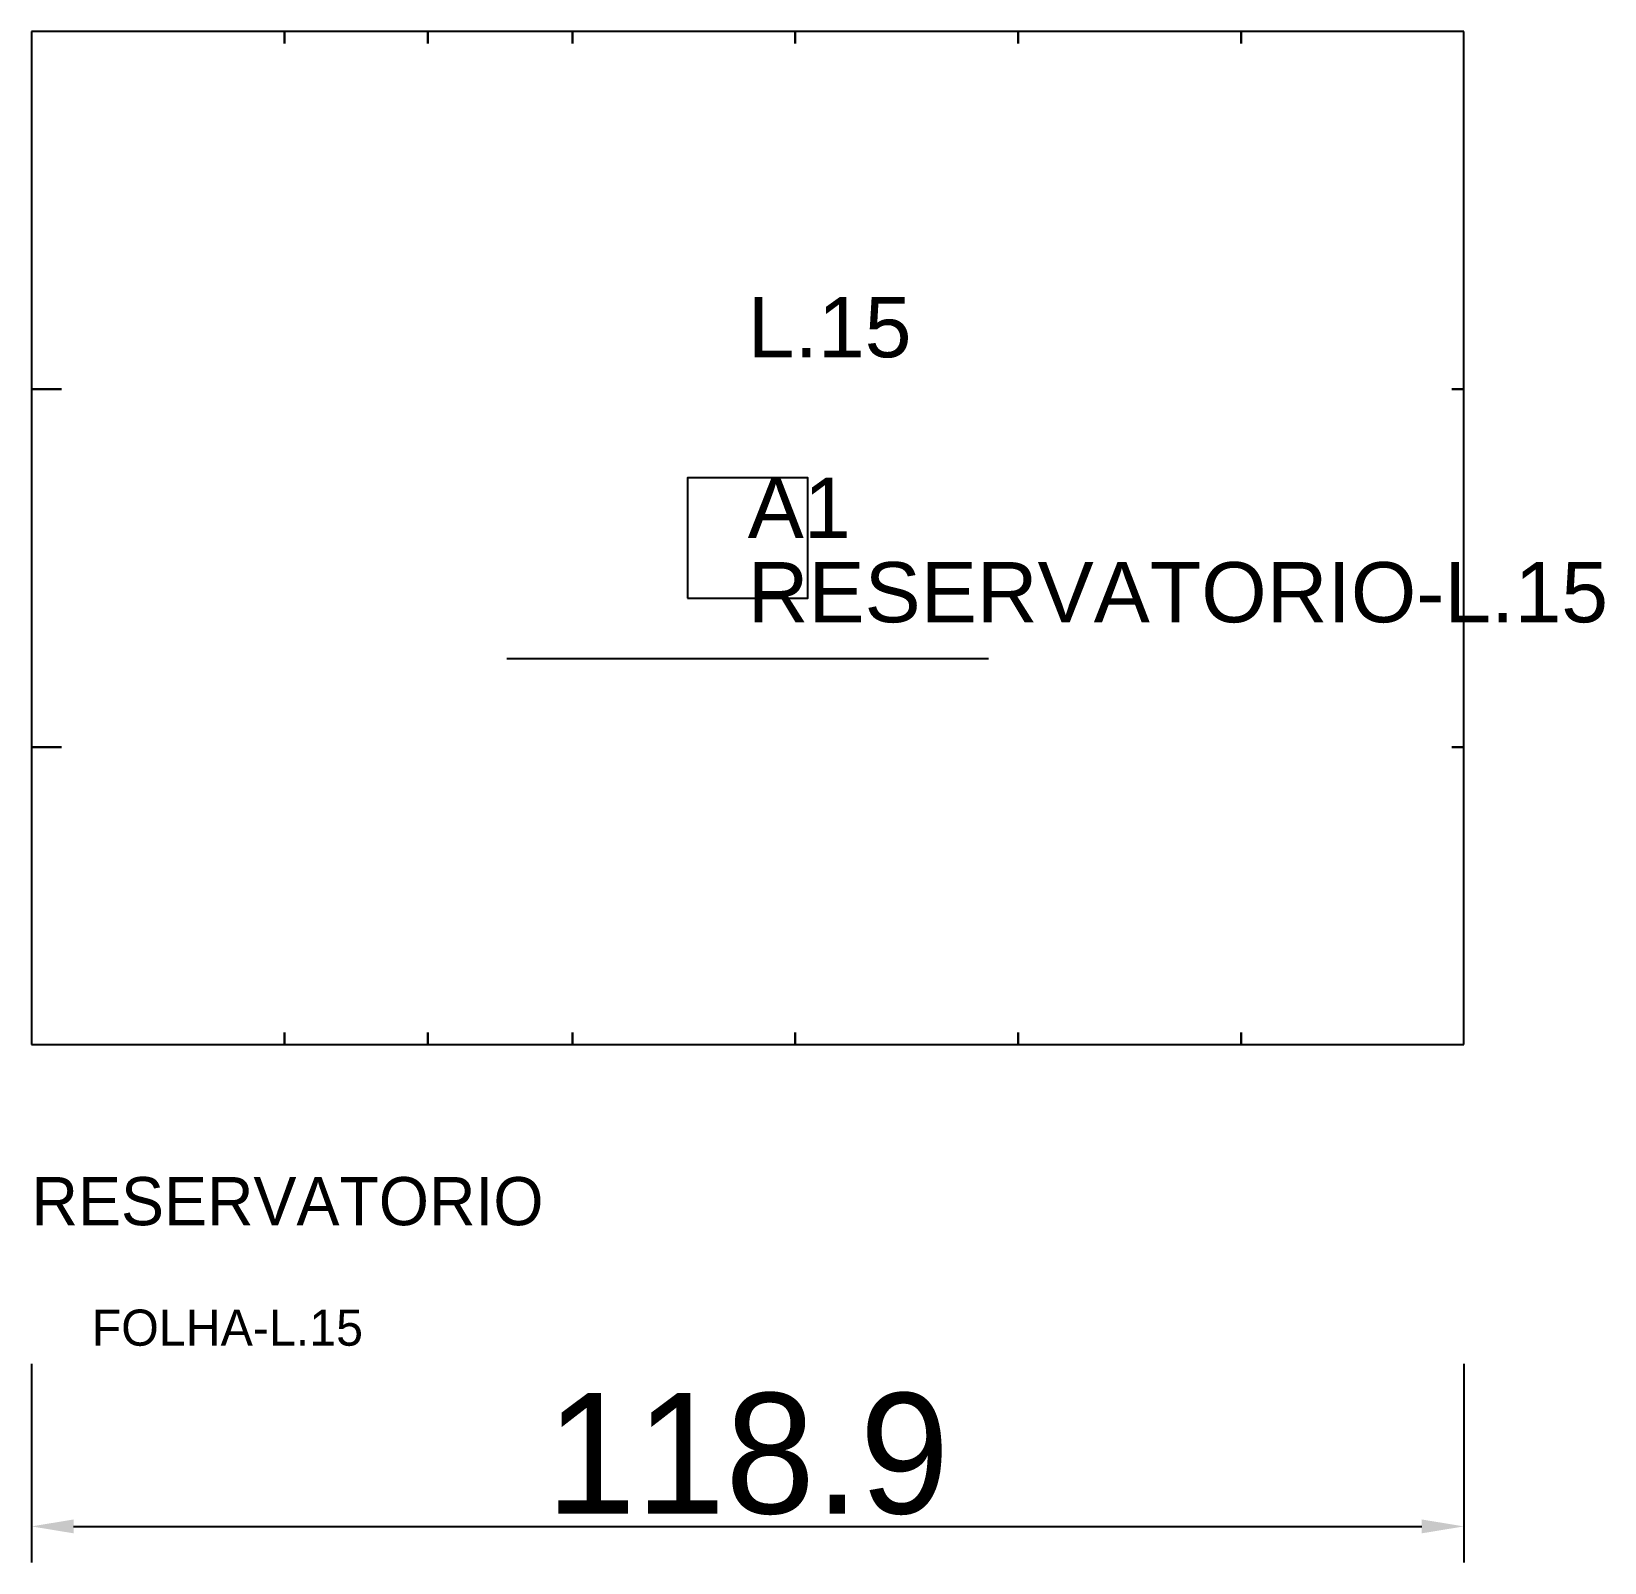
# Model space of a CAD drawing. Header units: metres. Extents: x 222 to 353, y 74 to 202.
import ezdxf

# ---------------------------------------------------------------- set-up
doc = ezdxf.new("R2010")
doc.units = ezdxf.units.M
for name, color, linetype in [('3', 3, 'CONTINUOUS'), ('AUX00', 7, 'CONTINUOUS'), ('COTA', 241, 'CONTINUOUS'), ('FOLHA', 255, 'CONTINUOUS'), ('Hachura', 251, 'CONTINUOUS'), ('NOMENCLATURA', 7, 'CONTINUOUS'), ('Nível', 160, 'CONTINUOUS'), ('Painéis', 200, 'CONTINUOUS'), ('Pilares', 5, 'CONTINUOUS'), ('SARR_2.2x7', 40, 'CONTINUOUS')]:
    doc.layers.add(name, color=color, linetype=linetype)
doc.styles.add('ARIAL', font='Arial.ttf')
doc.styles.add('STR_STANDARD', font='arial.ttf')
doc.dimstyles.new('EZ DXF', dxfattribs={"dimtxt": 10, "dimasz": 3.5, "dimexe": 3, "dimexo": 1.5, "dimgap": 1, "dimtad": 1, "dimdec": 1, "dimdsep": 46, "dimcen": 2.5, "dimazin": 3, "dimtfac": 1, "dimtmove": 0, "dimatfit": 3})

msp = doc.modelspace()

# ---------------------------------------------------------------- hatches: boundary and pattern name
at = {"layer": 'Hachura'}
h = msp.add_hatch(dxfattribs=at)
h.set_pattern_fill('ANSI31', scale=50)
h.paths.add_polyline_path([(222.2, 117.4), (243.2, 117.4), (243.2, 118.4), (243.2, 117.4), (255.1, 117.4), (255.1, 118.4), (255.1, 117.4), (267.1, 117.4), (267.1, 118.4), (267.1, 117.4), (285.6, 117.4), (285.6, 118.4), (285.6, 117.4), (304.1, 117.4), (304.1, 118.4), (304.1, 117.4), (322.6, 117.4), (322.6, 118.4), (322.6, 117.4), (341.1, 117.4), (341.1, 142.1), (340.1, 142.1), (341.1, 142.1), (341.1, 171.8), (340.1, 171.8), (341.1, 171.8), (341.1, 201.5), (322.6, 201.5), (322.6, 200.5), (322.6, 201.5), (304.1, 201.5), (304.1, 200.5), (304.1, 201.5), (285.6, 201.5), (285.6, 200.5), (285.6, 201.5), (267.1, 201.5), (267.1, 200.5), (267.1, 201.5), (255.1, 201.5), (255.1, 200.5), (255.1, 201.5), (243.2, 201.5), (243.2, 200.5), (243.2, 201.5), (222.2, 201.5), (222.2, 171.8), (224.7, 171.8), (222.2, 171.8), (222.2, 142.1), (224.7, 142.1), (222.2, 142.1)])
h = msp.add_hatch(dxfattribs=at)
h.set_pattern_fill('ANSI31', scale=50)
h.paths.add_polyline_path([(222.2, 117.4), (243.2, 117.4), (243.2, 118.4), (243.2, 117.4), (255.1, 117.4), (255.1, 118.4), (255.1, 117.4), (267.1, 117.4), (267.1, 118.4), (267.1, 117.4), (285.6, 117.4), (285.6, 118.4), (285.6, 117.4), (304.1, 117.4), (304.1, 118.4), (304.1, 117.4), (322.6, 117.4), (322.6, 118.4), (322.6, 117.4), (341.1, 117.4), (341.1, 142.1), (340.1, 142.1), (341.1, 142.1), (341.1, 171.8), (340.1, 171.8), (341.1, 171.8), (341.1, 201.5), (322.6, 201.5), (322.6, 200.5), (322.6, 201.5), (304.1, 201.5), (304.1, 200.5), (304.1, 201.5), (285.6, 201.5), (285.6, 200.5), (285.6, 201.5), (267.1, 201.5), (267.1, 200.5), (267.1, 201.5), (255.1, 201.5), (255.1, 200.5), (255.1, 201.5), (243.2, 201.5), (243.2, 200.5), (243.2, 201.5), (222.2, 201.5), (222.2, 171.8), (224.7, 171.8), (222.2, 171.8), (222.2, 142.1), (224.7, 142.1), (222.2, 142.1)])

# ---------------------------------------------------------------- linework, layer by layer
at = {"layer": 'Painéis', "color": 200}
for p, q in [((243.2, 201.5), (222.2, 201.5)), ((222.2, 201.5), (222.2, 171.8)), ((243.2, 201.5), (222.2, 201.5)), ((222.2, 201.5), (222.2, 171.8)), ((255.1, 201.5), (243.2, 201.5)), ((243.2, 201.5), (243.2, 200.5)), ((243.2, 200.5), (243.2, 201.5)), ((255.1, 201.5), (243.2, 201.5)), ((243.2, 201.5), (243.2, 200.5)), ((243.2, 200.5), (243.2, 201.5)), ((267.1, 201.5), (255.1, 201.5)), ((255.1, 201.5), (255.1, 200.5)), ((255.1, 200.5), (255.1, 201.5)), ((267.1, 201.5), (255.1, 201.5)), ((255.1, 201.5), (255.1, 200.5)), ((255.1, 200.5), (255.1, 201.5)), ((285.6, 201.5), (267.1, 201.5)), ((267.1, 201.5), (267.1, 200.5)), ((267.1, 200.5), (267.1, 201.5)), ((285.6, 201.5), (267.1, 201.5)), ((267.1, 201.5), (267.1, 200.5)), ((267.1, 200.5), (267.1, 201.5)), ((304.1, 201.5), (285.6, 201.5)), ((285.6, 201.5), (285.6, 200.5)), ((285.6, 200.5), (285.6, 201.5)), ((304.1, 201.5), (285.6, 201.5)), ((285.6, 201.5), (285.6, 200.5)), ((285.6, 200.5), (285.6, 201.5)), ((322.6, 201.5), (304.1, 201.5)), ((304.1, 201.5), (304.1, 200.5)), ((304.1, 200.5), (304.1, 201.5)), ((322.6, 201.5), (304.1, 201.5)), ((304.1, 201.5), (304.1, 200.5)), ((304.1, 200.5), (304.1, 201.5)), ((341.1, 201.5), (322.6, 201.5)), ((322.6, 201.5), (322.6, 200.5)), ((322.6, 200.5), (322.6, 201.5)), ((341.1, 201.5), (322.6, 201.5)), ((322.6, 201.5), (322.6, 200.5)), ((322.6, 200.5), (322.6, 201.5)), ((341.1, 171.8), (341.1, 201.5)), ((341.1, 171.8), (341.1, 201.5)), ((222.2, 171.8), (224.7, 171.8)), ((224.7, 171.8), (222.2, 171.8)), ((222.2, 171.8), (222.2, 142.1)), ((222.2, 171.8), (224.7, 171.8)), ((224.7, 171.8), (222.2, 171.8)), ((222.2, 171.8), (222.2, 142.1)), ((341.1, 171.8), (340.1, 171.8)), ((340.1, 171.8), (341.1, 171.8)), ((341.1, 171.8), (340.1, 171.8)), ((340.1, 171.8), (341.1, 171.8)), ((341.1, 142.1), (341.1, 171.8)), ((341.1, 142.1), (341.1, 171.8)), ((222.2, 142.1), (224.7, 142.1)), ((224.7, 142.1), (222.2, 142.1)), ((222.2, 142.1), (222.2, 117.4)), ((222.2, 142.1), (224.7, 142.1)), ((224.7, 142.1), (222.2, 142.1)), ((222.2, 142.1), (222.2, 117.4)), ((341.1, 142.1), (340.1, 142.1)), ((340.1, 142.1), (341.1, 142.1)), ((341.1, 142.1), (340.1, 142.1)), ((340.1, 142.1), (341.1, 142.1)), ((341.1, 117.4), (341.1, 142.1)), ((341.1, 117.4), (341.1, 142.1)), ((243.2, 117.4), (243.2, 118.4)), ((243.2, 118.4), (243.2, 117.4)), ((243.2, 117.4), (243.2, 118.4)), ((243.2, 118.4), (243.2, 117.4)), ((255.1, 117.4), (255.1, 118.4)), ((255.1, 118.4), (255.1, 117.4)), ((255.1, 117.4), (255.1, 118.4)), ((255.1, 118.4), (255.1, 117.4)), ((267.1, 117.4), (267.1, 118.4)), ((267.1, 118.4), (267.1, 117.4)), ((267.1, 117.4), (267.1, 118.4)), ((267.1, 118.4), (267.1, 117.4)), ((285.6, 117.4), (285.6, 118.4)), ((285.6, 118.4), (285.6, 117.4)), ((285.6, 117.4), (285.6, 118.4)), ((285.6, 118.4), (285.6, 117.4)), ((304.1, 117.4), (304.1, 118.4)), ((304.1, 118.4), (304.1, 117.4)), ((304.1, 117.4), (304.1, 118.4)), ((304.1, 118.4), (304.1, 117.4)), ((322.6, 117.4), (322.6, 118.4)), ((322.6, 118.4), (322.6, 117.4)), ((322.6, 117.4), (322.6, 118.4)), ((322.6, 118.4), (322.6, 117.4)), ((222.2, 117.4), (243.2, 117.4)), ((222.2, 117.4), (243.2, 117.4)), ((243.2, 117.4), (255.1, 117.4)), ((243.2, 117.4), (255.1, 117.4)), ((255.1, 117.4), (267.1, 117.4)), ((255.1, 117.4), (267.1, 117.4)), ((267.1, 117.4), (285.6, 117.4)), ((267.1, 117.4), (285.6, 117.4)), ((285.6, 117.4), (304.1, 117.4)), ((285.6, 117.4), (304.1, 117.4)), ((304.1, 117.4), (322.6, 117.4)), ((304.1, 117.4), (322.6, 117.4)), ((322.6, 117.4), (341.1, 117.4)), ((322.6, 117.4), (341.1, 117.4))]:
    msp.add_line(p, q, dxfattribs=at)
at = {"layer": 'Pilares'}
msp.add_lwpolyline([(276.65, 154.45), (286.65, 154.45), (286.65, 164.45), (276.65, 164.45)], close=True, dxfattribs=at)
msp.add_lwpolyline([(276.65, 154.45), (286.65, 154.45), (286.65, 164.45), (276.65, 164.45)], close=True, dxfattribs=at)
at = {"layer": 'SARR_2.2x7'}
msp.add_line((261.65, 149.45), (301.65, 149.45), dxfattribs=at)
msp.add_line((261.65, 149.45), (301.65, 149.45), dxfattribs=at)

# ---------------------------------------------------------------- texts
at = {"layer": '3', "style": 'STR_STANDARD'}
msp.add_text('A1', height=5, dxfattribs=at).set_placement((281.65, 159.45))
msp.add_text('A1', height=5, dxfattribs=at).set_placement((281.65, 159.45))
at = {"layer": 'AUX00', "style": 'STR_STANDARD'}
msp.add_text('RESERVATORIO-L.15', height=5, dxfattribs=at).set_placement((281.65, 152.45))
msp.add_text('RESERVATORIO-L.15', height=5, dxfattribs=at).set_placement((281.65, 152.45))
at = {"layer": 'FOLHA'}
msp.add_text('FOLHA-L.15', height=3, dxfattribs=at).set_placement((227.2, 92.4))
msp.add_text('FOLHA-L.15', height=3, dxfattribs=at).set_placement((227.2, 92.4))
at = {"layer": 'NOMENCLATURA', "insert": (281.65, 179.45), "char_height": 5, "attachment_point": 1, "style": 'ARIAL'}
msp.add_mtext('L.15', dxfattribs=at)
msp.add_mtext('L.15', dxfattribs=at)
at = {"layer": 'Nível'}
msp.add_text('RESERVATORIO', height=4, dxfattribs=at).set_placement((222.2, 102.4))
msp.add_text('RESERVATORIO', height=4, dxfattribs=at).set_placement((222.2, 102.4))

# ---------------------------------------------------------------- dimensions: what is measured, and where the dimension line sits
at = {"layer": 'COTA'}
msp.add_linear_dim(base=(222.2, 77.4), p1=(222.2, 92.4), p2=(341.1, 92.4), dimstyle='EZ DXF', dxfattribs=at).render()
msp.add_linear_dim(base=(222.2, 77.4), p1=(222.2, 92.4), p2=(341.1, 92.4), dimstyle='EZ DXF', dxfattribs=at).render()

doc.saveas('drawing.dxf')
